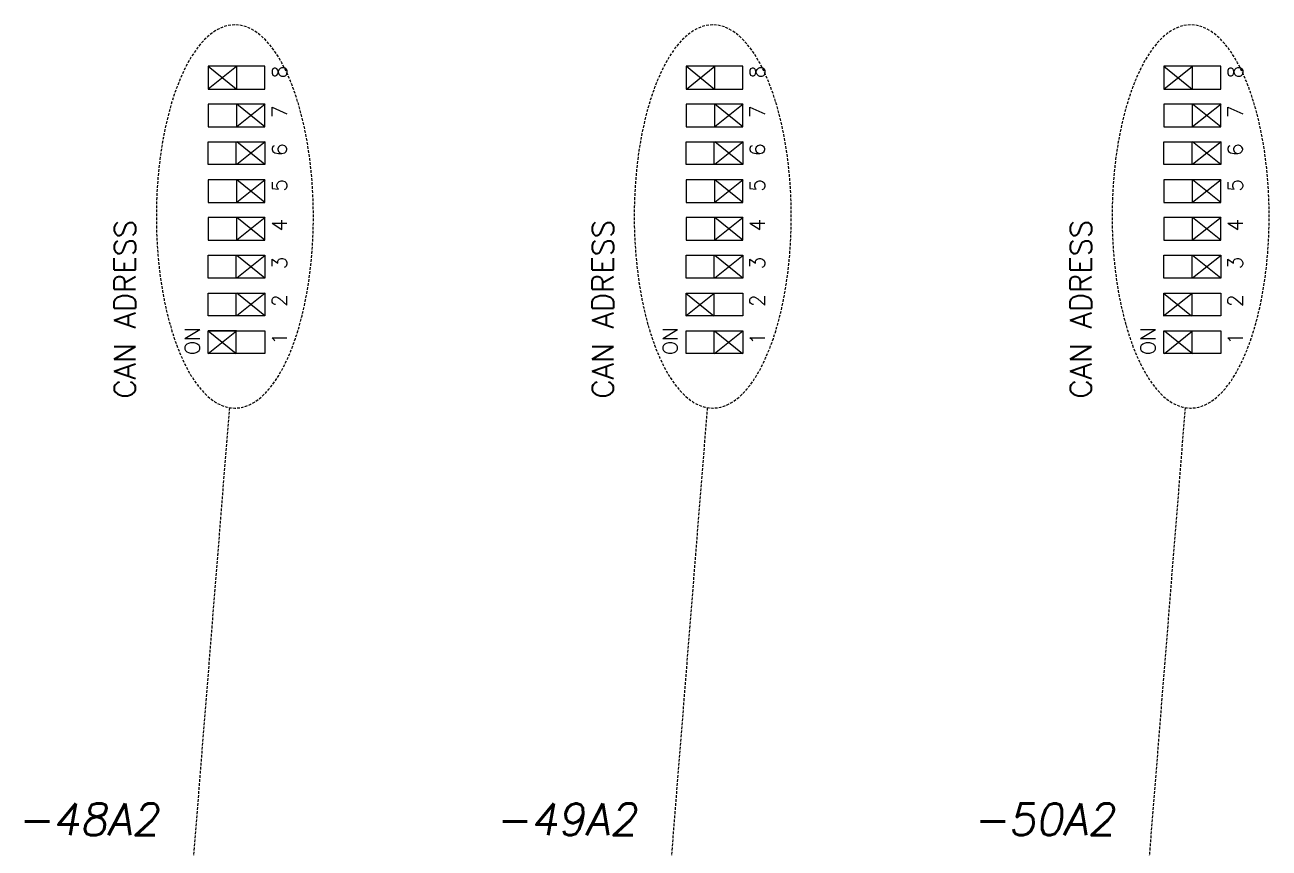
# Model space of a CAD drawing. Extents: x -2993 to 3661, y -4147 to -1441.
# Drawn here: x 1289.3 to 1406.5, y -4066.7 to -3989.2 of the extents above; entities that cross this region are included whole.
import ezdxf
from ezdxf.enums import TextEntityAlignment as Align

# ---------------------------------------------------------------- set-up
doc = ezdxf.new("R2010")
doc.units = 0
doc.header["$LTSCALE"] = 0.1
doc.header["$MEASUREMENT"] = 0
doc.linetypes.add('DASHED', pattern=[19.05, 12.7, -6.35])
doc.layers.get('0').update_dxf_attribs({"linetype": 'CONTINUOUS'})
doc.styles.get("Standard").update_dxf_attribs({"font": 'simplex.shx'})

msp = doc.modelspace()

# ---------------------------------------------------------------- linework, layer by layer
at = {"lineweight": 13}
for p, q in [((1306.59, -3995.21), (1309.26, -3993.08)), ((1306.59, -3993.08), (1309.23, -3995.21)), ((1351.63, -3995.24), (1354.29, -3993.1)), ((1351.63, -3993.1), (1354.26, -3995.24)), ((1396.59, -3995.24), (1399.26, -3993.1)), ((1396.59, -3993.1), (1399.23, -3995.24)), ((1309.29, -3998.77), (1311.96, -3996.63)), ((1309.29, -3996.63), (1311.93, -3998.77)), ((1354.29, -3998.77), (1356.96, -3996.63)), ((1354.29, -3996.63), (1356.93, -3998.77)), ((1399.29, -3998.77), (1401.96, -3996.63)), ((1399.29, -3996.63), (1401.93, -3998.77)), ((1309.29, -4002.32), (1311.96, -4000.19)), ((1309.29, -4000.19), (1311.93, -4002.32)), ((1354.29, -4002.32), (1356.96, -4000.19)), ((1354.29, -4000.19), (1356.93, -4002.32)), ((1399.29, -4002.32), (1401.96, -4000.19)), ((1399.29, -4000.19), (1401.93, -4002.32)), ((1309.29, -4005.88), (1311.96, -4003.74)), ((1309.29, -4003.74), (1311.93, -4005.88)), ((1354.29, -4005.88), (1356.96, -4003.74)), ((1354.29, -4003.74), (1356.93, -4005.88)), ((1399.29, -4005.88), (1401.96, -4003.74)), ((1399.29, -4003.74), (1401.93, -4005.88)), ((1309.29, -4009.43), (1311.96, -4007.3)), ((1309.29, -4007.3), (1311.93, -4009.43)), ((1354.29, -4009.43), (1356.96, -4007.3)), ((1354.29, -4007.3), (1356.93, -4009.43)), ((1399.29, -4009.43), (1401.96, -4007.3)), ((1399.29, -4007.3), (1401.93, -4009.43)), ((1309.29, -4012.99), (1311.96, -4010.86)), ((1309.29, -4010.86), (1311.93, -4012.99)), ((1354.29, -4012.99), (1356.96, -4010.86)), ((1354.29, -4010.86), (1356.93, -4012.99)), ((1399.29, -4012.99), (1401.96, -4010.86)), ((1399.29, -4010.86), (1401.93, -4012.99)), ((1309.29, -4016.55), (1311.96, -4014.41)), ((1309.29, -4014.41), (1311.93, -4016.55)), ((1351.56, -4016.57), (1354.23, -4014.44)), ((1351.56, -4014.44), (1354.19, -4016.57)), ((1396.56, -4016.57), (1399.23, -4014.44)), ((1396.56, -4014.44), (1399.19, -4016.57)), ((1306.59, -4020.13), (1309.26, -4018)), ((1309.26, -4018), (1306.59, -4018)), ((1306.59, -4018), (1309.23, -4020.13)), ((1354.26, -4020.13), (1356.93, -4018)), ((1354.26, -4018), (1356.89, -4020.13)), ((1396.63, -4020.13), (1399.29, -4018)), ((1396.63, -4018), (1399.26, -4020.13))]:
    msp.add_line(p, q, dxfattribs=at)
at = {"linetype": 'Continuous', "lineweight": 13}
for p, q in [((1306.59, -3993.1), (1306.59, -3995.24)), ((1311.93, -3993.1), (1306.59, -3993.1)), ((1309.29, -3995.24), (1309.29, -3993.1)), ((1311.93, -3995.24), (1311.93, -3993.1)), ((1351.59, -3993.1), (1351.59, -3995.24)), ((1356.93, -3993.1), (1351.59, -3993.1)), ((1354.29, -3995.24), (1354.29, -3993.1)), ((1356.93, -3995.24), (1356.93, -3993.1)), ((1356.93, -3995.24), (1356.93, -3993.1)), ((1396.59, -3993.1), (1396.59, -3995.24)), ((1401.93, -3993.1), (1396.59, -3993.1)), ((1399.29, -3995.24), (1399.29, -3993.1)), ((1401.93, -3995.24), (1401.93, -3993.1)), ((1401.93, -3995.24), (1401.93, -3993.1)), ((1306.59, -3995.24), (1311.93, -3995.24)), ((1351.59, -3995.24), (1356.93, -3995.24)), ((1351.59, -3995.24), (1356.93, -3995.24)), ((1396.59, -3995.24), (1401.93, -3995.24)), ((1396.59, -3995.24), (1401.93, -3995.24)), ((1311.93, -3996.66), (1306.59, -3996.66)), ((1306.59, -3996.66), (1306.59, -3998.79)), ((1309.29, -3998.79), (1309.29, -3996.66)), ((1311.93, -3998.79), (1311.93, -3996.66)), ((1356.93, -3996.66), (1351.59, -3996.66)), ((1351.59, -3996.66), (1351.59, -3998.79)), ((1356.93, -3996.66), (1351.59, -3996.66)), ((1354.29, -3998.79), (1354.29, -3996.66)), ((1356.93, -3998.79), (1356.93, -3996.66)), ((1356.93, -3998.79), (1356.93, -3996.66)), ((1401.93, -3996.66), (1396.59, -3996.66)), ((1396.59, -3996.66), (1396.59, -3998.79)), ((1401.93, -3996.66), (1396.59, -3996.66)), ((1399.29, -3998.79), (1399.29, -3996.66)), ((1401.93, -3998.79), (1401.93, -3996.66)), ((1401.93, -3998.79), (1401.93, -3996.66)), ((1306.59, -3998.79), (1311.93, -3998.79)), ((1351.59, -3998.79), (1356.93, -3998.79)), ((1351.59, -3998.79), (1356.93, -3998.79)), ((1396.59, -3998.79), (1401.93, -3998.79)), ((1396.59, -3998.79), (1401.93, -3998.79)), ((1306.59, -4002.35), (1306.59, -4000.22)), ((1306.59, -4000.22), (1311.93, -4000.22)), ((1309.23, -4002.35), (1309.23, -4000.22)), ((1311.93, -4000.22), (1311.93, -4002.35)), ((1351.59, -4002.35), (1351.59, -4000.22)), ((1351.59, -4000.22), (1356.93, -4000.22)), ((1351.59, -4000.22), (1356.93, -4000.22)), ((1354.23, -4002.35), (1354.23, -4000.22)), ((1356.93, -4000.22), (1356.93, -4002.35)), ((1356.93, -4000.22), (1356.93, -4002.35)), ((1396.59, -4002.35), (1396.59, -4000.22)), ((1396.59, -4000.22), (1401.93, -4000.22)), ((1396.59, -4000.22), (1401.93, -4000.22)), ((1399.23, -4002.35), (1399.23, -4000.22)), ((1401.93, -4000.22), (1401.93, -4002.35)), ((1401.93, -4000.22), (1401.93, -4002.35)), ((1311.93, -4002.35), (1306.59, -4002.35)), ((1356.93, -4002.35), (1351.59, -4002.35)), ((1356.93, -4002.35), (1351.59, -4002.35)), ((1401.93, -4002.35), (1396.59, -4002.35)), ((1401.93, -4002.35), (1396.59, -4002.35)), ((1306.59, -4003.77), (1306.59, -4005.9)), ((1311.93, -4003.77), (1306.59, -4003.77)), ((1309.29, -4005.9), (1309.29, -4003.77)), ((1311.93, -4005.9), (1311.93, -4003.77)), ((1351.59, -4003.77), (1351.59, -4005.9)), ((1356.93, -4003.77), (1351.59, -4003.77)), ((1356.93, -4003.77), (1351.59, -4003.77)), ((1354.29, -4005.9), (1354.29, -4003.77)), ((1356.93, -4005.9), (1356.93, -4003.77)), ((1356.93, -4005.9), (1356.93, -4003.77)), ((1396.59, -4003.77), (1396.59, -4005.9)), ((1401.93, -4003.77), (1396.59, -4003.77)), ((1401.93, -4003.77), (1396.59, -4003.77)), ((1399.29, -4005.9), (1399.29, -4003.77)), ((1401.93, -4005.9), (1401.93, -4003.77)), ((1401.93, -4005.9), (1401.93, -4003.77)), ((1306.59, -4005.9), (1311.93, -4005.9)), ((1351.59, -4005.9), (1356.93, -4005.9)), ((1351.59, -4005.9), (1356.93, -4005.9)), ((1396.59, -4005.9), (1401.93, -4005.9)), ((1396.59, -4005.9), (1401.93, -4005.9)), ((1311.93, -4007.33), (1306.59, -4007.33)), ((1306.59, -4007.33), (1306.59, -4009.46)), ((1309.29, -4009.46), (1309.29, -4007.33)), ((1311.93, -4009.46), (1311.93, -4007.33)), ((1356.93, -4007.33), (1351.59, -4007.33)), ((1351.59, -4007.33), (1351.59, -4009.46)), ((1356.93, -4007.33), (1351.59, -4007.33)), ((1354.29, -4009.46), (1354.29, -4007.33)), ((1356.93, -4009.46), (1356.93, -4007.33)), ((1356.93, -4009.46), (1356.93, -4007.33)), ((1401.93, -4007.33), (1396.59, -4007.33)), ((1396.59, -4007.33), (1396.59, -4009.46)), ((1401.93, -4007.33), (1396.59, -4007.33)), ((1399.29, -4009.46), (1399.29, -4007.33)), ((1401.93, -4009.46), (1401.93, -4007.33)), ((1401.93, -4009.46), (1401.93, -4007.33)), ((1306.59, -4009.46), (1311.93, -4009.46)), ((1351.59, -4009.46), (1356.93, -4009.46)), ((1351.59, -4009.46), (1356.93, -4009.46)), ((1396.59, -4009.46), (1401.93, -4009.46)), ((1396.59, -4009.46), (1401.93, -4009.46)), ((1306.59, -4013.02), (1306.59, -4010.88)), ((1306.59, -4010.88), (1311.93, -4010.88)), ((1309.23, -4013.02), (1309.23, -4010.88)), ((1311.93, -4010.88), (1311.93, -4013.02)), ((1351.59, -4013.02), (1351.59, -4010.88)), ((1351.59, -4010.88), (1356.93, -4010.88)), ((1351.59, -4010.88), (1356.93, -4010.88)), ((1354.23, -4013.02), (1354.23, -4010.88)), ((1356.93, -4010.88), (1356.93, -4013.02)), ((1356.93, -4010.88), (1356.93, -4013.02)), ((1396.59, -4013.02), (1396.59, -4010.88)), ((1396.59, -4010.88), (1401.93, -4010.88)), ((1396.59, -4010.88), (1401.93, -4010.88)), ((1399.23, -4013.02), (1399.23, -4010.88)), ((1401.93, -4010.88), (1401.93, -4013.02)), ((1401.93, -4010.88), (1401.93, -4013.02)), ((1311.93, -4013.02), (1306.59, -4013.02)), ((1356.93, -4013.02), (1351.59, -4013.02)), ((1356.93, -4013.02), (1351.59, -4013.02)), ((1401.93, -4013.02), (1396.59, -4013.02)), ((1401.93, -4013.02), (1396.59, -4013.02)), ((1306.59, -4014.44), (1311.93, -4014.44)), ((1306.59, -4016.57), (1306.59, -4014.44)), ((1309.23, -4016.57), (1309.23, -4014.44)), ((1311.93, -4014.44), (1311.93, -4016.57)), ((1351.59, -4014.44), (1356.93, -4014.44)), ((1351.59, -4016.57), (1351.59, -4014.44)), ((1351.59, -4014.44), (1356.93, -4014.44)), ((1354.23, -4016.57), (1354.23, -4014.44)), ((1356.93, -4014.44), (1356.93, -4016.57)), ((1356.93, -4014.44), (1356.93, -4016.57)), ((1396.59, -4014.44), (1401.93, -4014.44)), ((1396.59, -4016.57), (1396.59, -4014.44)), ((1396.59, -4014.44), (1401.93, -4014.44)), ((1399.23, -4016.57), (1399.23, -4014.44)), ((1401.93, -4014.44), (1401.93, -4016.57)), ((1401.93, -4014.44), (1401.93, -4016.57)), ((1311.93, -4016.57), (1306.59, -4016.57)), ((1356.93, -4016.57), (1351.59, -4016.57)), ((1356.93, -4016.57), (1351.59, -4016.57)), ((1401.93, -4016.57), (1396.59, -4016.57)), ((1401.93, -4016.57), (1396.59, -4016.57)), ((1306.59, -4018), (1311.93, -4018)), ((1306.59, -4020.13), (1306.59, -4018)), ((1309.23, -4020.13), (1309.23, -4018)), ((1311.93, -4018), (1311.93, -4020.13)), ((1351.59, -4018), (1356.93, -4018)), ((1351.59, -4020.13), (1351.59, -4018)), ((1351.59, -4018), (1356.93, -4018)), ((1354.23, -4020.13), (1354.23, -4018)), ((1356.93, -4018), (1356.93, -4020.13)), ((1356.93, -4018), (1356.93, -4020.13)), ((1396.59, -4018), (1401.93, -4018)), ((1396.59, -4020.13), (1396.59, -4018)), ((1396.59, -4018), (1401.93, -4018)), ((1399.23, -4020.13), (1399.23, -4018)), ((1401.93, -4018), (1401.93, -4020.13)), ((1401.93, -4018), (1401.93, -4020.13)), ((1311.93, -4020.13), (1306.59, -4020.13)), ((1356.93, -4020.13), (1351.59, -4020.13)), ((1356.93, -4020.13), (1351.59, -4020.13)), ((1401.93, -4020.13), (1396.59, -4020.13)), ((1401.93, -4020.13), (1396.59, -4020.13))]:
    msp.add_line(p, q, dxfattribs=at)
at = {"linetype": 'DASHED', "lineweight": 13, "ltscale": 0.2}
for p, q in [((1308.58, -4025.22), (1303.17, -4092.78)), ((1353.58, -4025.22), (1348.17, -4092.78)), ((1398.58, -4025.22), (1393.17, -4092.78))]:
    msp.add_line(p, q, dxfattribs=at)
at = {"linetype": 'DASHED', "lineweight": 13, "ltscale": 0.2, "extrusion": (0, 0, -1)}
for centre in [(1309.1, -4007.23), (1354.1, -4007.23), (1399.1, -4007.23)]:
    msp.add_ellipse(centre, major_axis=(0, 18.03), ratio=0.410157, dxfattribs=at)

# ---------------------------------------------------------------- texts
at = {"linetype": 'Continuous', "lineweight": 13}
for s, p in [('8', (1314, -3994.23)), ('8', (1359, -3994.23)), ('8', (1404, -3994.23)), ('7', (1314, -3997.98)), ('7', (1359, -3997.98)), ('7', (1404, -3997.98)), ('6', (1314, -4001.54)), ('6', (1359, -4001.54)), ('6', (1404, -4001.54)), ('5', (1314, -4004.9)), ('5', (1359, -4004.9)), ('5', (1404, -4004.9)), ('4', (1314, -4008.65)), ('4', (1359, -4008.65)), ('4', (1404, -4008.65)), ('3', (1314, -4012.21)), ('3', (1359, -4012.21)), ('3', (1404, -4012.21)), ('2', (1314, -4015.76)), ('2', (1359, -4015.76)), ('2', (1404, -4015.76)), ('ON', (1305.79, -4020.26)), ('1', (1314, -4019.32)), ('ON', (1350.79, -4020.26)), ('1', (1359, -4019.32)), ('ON', (1395.79, -4020.26)), ('1', (1404, -4019.32))]:
    msp.add_text(s, height=1.4, rotation=90, dxfattribs=at).set_placement(p)
at = {"lineweight": 13}
for p in [(1299.75, -4024.35), (1344.75, -4024.35), (1389.75, -4024.35)]:
    msp.add_text('CAN ADRESS', height=2, rotation=90, dxfattribs=at).set_placement(p)
at = {"lineweight": 13, "oblique": 10}
for s, p in [('-48A2', (1295.27, -4065.45)), ('-49A2', (1340.27, -4065.45)), ('-50A2', (1385.27, -4065.45))]:
    msp.add_text(s, height=3, dxfattribs=at).set_placement(p, align=Align.CENTER)

doc.saveas('drawing.dxf')
